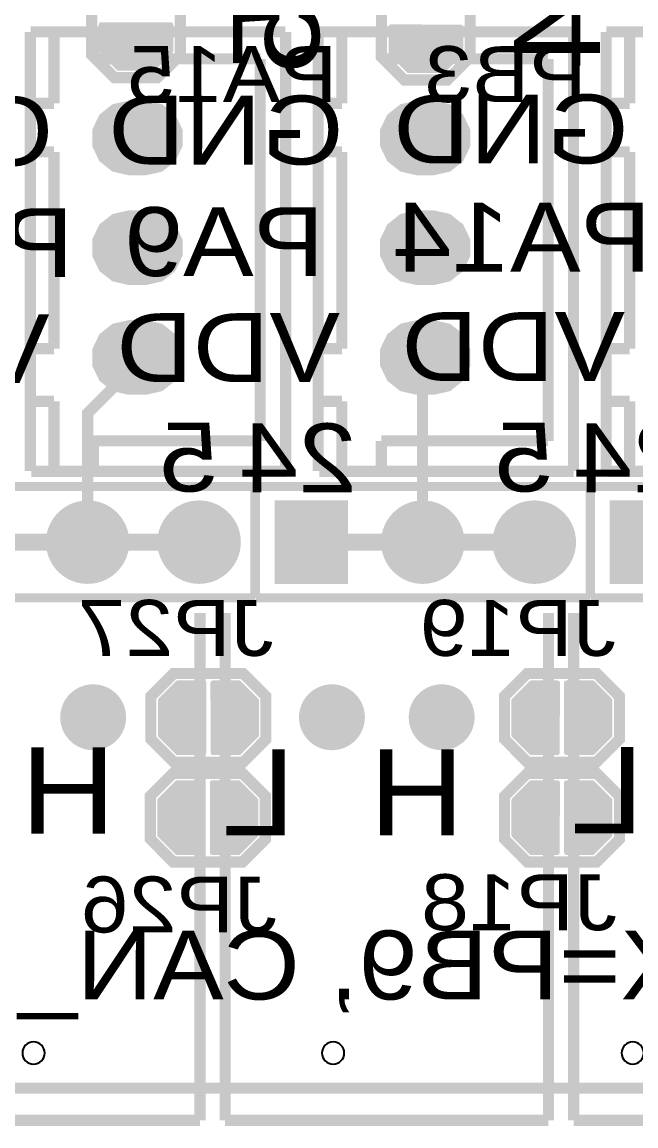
# Model space of a CAD drawing. Header units: millimetres. Extents: x -1 to 130, y -79 to 1.
# Drawn here: x 23.62 to 37.6, y -73.58 to -48.45 of the extents above; entities that cross this region are included whole.
import ezdxf
from ezdxf.enums import TextEntityAlignment as Align

# ---------------------------------------------------------------- set-up
doc = ezdxf.new("R2010")
doc.units = ezdxf.units.MM
doc.header["$MEASUREMENT"] = 0
for name, color, linetype, true_color in [('Board-Outline-Layer', 7, 'Continuous', 0xff00ff), ('Bottom-Silkscreen-Layer', 7, 'Continuous', 0x808000), ('Bottom-Solder-Mask-Layer', 7, 'Continuous', 0xff00ff), ('Multi-Layer', 7, 'Continuous', 0xc0c0c0), ('Top-Silkscreen-Layer', 7, 'Continuous', 0xffff00), ('Top-Solder-Mask-Layer', 7, 'Continuous', 0x800080)]:
    doc.layers.add(name, color=color, linetype=linetype, true_color=true_color)
doc.styles.get("Standard").update_dxf_attribs({"font": 'arial.ttf'})

msp = doc.modelspace()

# ---------------------------------------------------------------- hatches: boundary and pattern name
at = {"layer": 'Bottom-Solder-Mask-Layer'}
for points in [[(25.36, -48.499), (25.375, -48.463), (25.411, -48.449), (27.011, -48.452), (27.047, -48.467), (27.062, -48.503), (27.062, -49.103), (27.058, -49.122), (27.047, -49.139), (26.647, -49.539), (26.63, -49.55), (26.611, -49.554), (25.811, -49.554), (25.791, -49.55), (25.775, -49.539), (25.375, -49.139), (25.364, -49.122), (25.36, -49.103)], [(31.964, -48.55), (31.979, -48.514), (32.015, -48.499), (33.615, -48.503), (33.651, -48.518), (33.666, -48.553), (33.666, -49.154), (33.662, -49.173), (33.651, -49.189), (33.251, -49.589), (33.234, -49.6), (33.215, -49.604), (32.415, -49.604), (32.395, -49.6), (32.379, -49.589), (31.979, -49.189), (31.968, -49.173), (31.964, -49.154)], [(26.041, -51.934), (25.673, -51.85), (25.377, -51.614), (25.213, -51.273), (25.213, -50.895), (25.377, -50.554), (25.673, -50.318), (26.041, -50.234), (26.441, -50.234), (26.81, -50.318), (27.106, -50.554), (27.27, -50.895), (27.27, -51.273), (27.106, -51.614), (26.81, -51.85), (26.441, -51.934)], [(32.6, -51.934), (32.231, -51.85), (31.935, -51.614), (31.771, -51.273), (31.771, -50.895), (31.935, -50.554), (32.231, -50.318), (32.6, -50.234), (33, -50.234), (33.368, -50.318), (33.664, -50.554), (33.828, -50.895), (33.828, -51.273), (33.664, -51.614), (33.368, -51.85), (33, -51.934)], [(26.041, -54.434), (25.673, -54.35), (25.377, -54.114), (25.213, -53.773), (25.213, -53.395), (25.377, -53.054), (25.673, -52.818), (26.041, -52.734), (26.441, -52.734), (26.81, -52.818), (27.106, -53.054), (27.27, -53.395), (27.27, -53.773), (27.106, -54.114), (26.81, -54.35), (26.441, -54.434)], [(32.6, -54.434), (32.231, -54.35), (31.935, -54.114), (31.771, -53.773), (31.771, -53.395), (31.935, -53.054), (32.231, -52.818), (32.6, -52.734), (33, -52.734), (33.368, -52.818), (33.664, -53.054), (33.828, -53.395), (33.828, -53.773), (33.664, -54.114), (33.368, -54.35), (33, -54.434)], [(26.041, -56.934), (25.673, -56.85), (25.377, -56.614), (25.213, -56.273), (25.213, -55.895), (25.377, -55.554), (25.673, -55.318), (26.041, -55.234), (26.441, -55.234), (26.81, -55.318), (27.106, -55.554), (27.27, -55.895), (27.27, -56.273), (27.106, -56.614), (26.81, -56.85), (26.441, -56.934)], [(32.6, -56.934), (32.231, -56.85), (31.935, -56.614), (31.771, -56.273), (31.771, -55.895), (31.935, -55.554), (32.231, -55.318), (32.6, -55.234), (33, -55.234), (33.368, -55.318), (33.664, -55.554), (33.828, -55.895), (33.828, -56.273), (33.664, -56.614), (33.368, -56.85), (33, -56.934)], [(24.158, -60.29, 1), (26.059, -60.29, 1)], [(26.698, -60.29, 1), (28.599, -60.29, 1)], [(29.366, -61.241), (29.366, -59.339), (31.042, -59.339), (31.042, -61.241)], [(31.793, -60.29, 1), (33.695, -60.29, 1)], [(34.333, -60.29, 1), (36.235, -60.29, 1)], [(37.001, -61.241), (37.001, -59.339), (38.677, -59.339), (38.677, -61.241)], [(24.484, -64.278, 1), (25.985, -64.278, 1)], [(27.764, -63.439), (27.8, -63.454), (27.814, -63.49), (27.811, -65.09), (27.796, -65.126), (27.76, -65.141), (27.16, -65.141), (27.141, -65.137), (27.124, -65.126), (26.724, -64.726), (26.713, -64.709), (26.709, -64.69), (26.709, -63.89), (26.713, -63.87), (26.724, -63.854), (27.124, -63.454), (27.141, -63.443), (27.16, -63.439)], [(28.597, -65.126), (28.581, -65.137), (28.561, -65.141), (27.961, -65.141), (27.925, -65.126), (27.91, -65.09), (27.907, -63.49), (27.922, -63.454), (27.958, -63.439), (28.561, -63.439), (28.581, -63.443), (28.597, -63.454), (28.997, -63.854), (29.008, -63.87), (29.012, -63.89), (29.012, -64.69), (29.008, -64.709), (28.997, -64.726)], [(29.924, -64.278, 1), (31.425, -64.278, 1)], [(32.424, -64.278, 1), (33.925, -64.278, 1)], [(35.817, -63.439), (35.853, -63.454), (35.868, -63.49), (35.864, -65.09), (35.85, -65.126), (35.814, -65.141), (35.214, -65.141), (35.194, -65.137), (35.178, -65.126), (34.778, -64.726), (34.767, -64.709), (34.763, -64.69), (34.763, -63.89), (34.767, -63.87), (34.778, -63.854), (35.178, -63.454), (35.194, -63.443), (35.214, -63.439)], [(36.65, -65.126), (36.634, -65.137), (36.615, -65.141), (36.015, -65.141), (35.979, -65.126), (35.964, -65.09), (35.96, -63.49), (35.975, -63.454), (36.011, -63.439), (36.615, -63.439), (36.634, -63.443), (36.65, -63.454), (37.05, -63.854), (37.061, -63.87), (37.065, -63.89), (37.065, -64.69), (37.061, -64.709), (37.05, -64.726)], [(27.749, -65.713), (27.785, -65.728), (27.8, -65.764), (27.797, -67.364), (27.782, -67.4), (27.746, -67.415), (27.146, -67.415), (27.127, -67.411), (27.11, -67.4), (26.71, -67), (26.699, -66.983), (26.695, -66.964), (26.695, -66.164), (26.699, -66.144), (26.71, -66.128), (27.11, -65.728), (27.127, -65.717), (27.146, -65.713)], [(28.583, -67.4), (28.566, -67.411), (28.547, -67.415), (27.947, -67.415), (27.911, -67.4), (27.896, -67.364), (27.893, -65.764), (27.908, -65.728), (27.944, -65.713), (28.547, -65.713), (28.566, -65.717), (28.583, -65.728), (28.983, -66.128), (28.994, -66.144), (28.998, -66.164), (28.998, -66.964), (28.994, -66.983), (28.983, -67)], [(35.817, -65.713), (35.853, -65.728), (35.868, -65.764), (35.864, -67.364), (35.85, -67.4), (35.814, -67.415), (35.214, -67.415), (35.194, -67.411), (35.178, -67.4), (34.778, -67), (34.767, -66.983), (34.763, -66.964), (34.763, -66.164), (34.767, -66.144), (34.778, -66.128), (35.178, -65.728), (35.194, -65.717), (35.214, -65.713)], [(36.65, -67.4), (36.634, -67.411), (36.615, -67.415), (36.015, -67.415), (35.979, -67.4), (35.964, -67.364), (35.96, -65.764), (35.975, -65.728), (36.011, -65.713), (36.615, -65.713), (36.634, -65.717), (36.65, -65.728), (37.05, -66.128), (37.061, -66.144), (37.065, -66.164), (37.065, -66.964), (37.061, -66.983), (37.05, -67)]]:
    msp.add_hatch(color=256, dxfattribs=at).paths.add_polyline_path(points)
at = {"layer": 'Multi-Layer'}
for points in [[(26.041, -51.884), (25.694, -51.805), (25.416, -51.583), (25.261, -51.262), (25.261, -50.906), (25.416, -50.586), (25.694, -50.364), (26.041, -50.284), (26.441, -50.284), (26.788, -50.364), (27.067, -50.586), (27.221, -50.906), (27.221, -51.262), (27.067, -51.583), (26.788, -51.805), (26.441, -51.884)], [(26.041, -51.884), (25.694, -51.805), (25.416, -51.583), (25.261, -51.262), (25.261, -50.906), (25.416, -50.586), (25.694, -50.364), (26.041, -50.284), (26.441, -50.284), (26.788, -50.364), (27.067, -50.586), (27.221, -50.906), (27.221, -51.262), (27.067, -51.583), (26.788, -51.805), (26.441, -51.884)], [(26.041, -51.884), (25.694, -51.805), (25.416, -51.583), (25.261, -51.262), (25.261, -50.906), (25.416, -50.586), (25.694, -50.364), (26.041, -50.284), (26.441, -50.284), (26.788, -50.364), (27.067, -50.586), (27.221, -50.906), (27.221, -51.262), (27.067, -51.583), (26.788, -51.805), (26.441, -51.884)], [(32.6, -51.884), (32.253, -51.805), (31.974, -51.583), (31.82, -51.262), (31.82, -50.906), (31.974, -50.586), (32.253, -50.364), (32.6, -50.284), (33, -50.284), (33.347, -50.364), (33.625, -50.586), (33.78, -50.906), (33.78, -51.262), (33.625, -51.583), (33.347, -51.805), (33, -51.884)], [(32.6, -51.884), (32.253, -51.805), (31.974, -51.583), (31.82, -51.262), (31.82, -50.906), (31.974, -50.586), (32.253, -50.364), (32.6, -50.284), (33, -50.284), (33.347, -50.364), (33.625, -50.586), (33.78, -50.906), (33.78, -51.262), (33.625, -51.583), (33.347, -51.805), (33, -51.884)], [(32.6, -51.884), (32.253, -51.805), (31.974, -51.583), (31.82, -51.262), (31.82, -50.906), (31.974, -50.586), (32.253, -50.364), (32.6, -50.284), (33, -50.284), (33.347, -50.364), (33.625, -50.586), (33.78, -50.906), (33.78, -51.262), (33.625, -51.583), (33.347, -51.805), (33, -51.884)], [(26.041, -54.384), (25.694, -54.305), (25.416, -54.083), (25.261, -53.762), (25.261, -53.406), (25.416, -53.085), (25.694, -52.863), (26.041, -52.784), (26.441, -52.784), (26.788, -52.863), (27.067, -53.085), (27.221, -53.406), (27.221, -53.762), (27.067, -54.083), (26.788, -54.305), (26.441, -54.384)], [(26.041, -54.384), (25.694, -54.305), (25.416, -54.083), (25.261, -53.762), (25.261, -53.406), (25.416, -53.085), (25.694, -52.863), (26.041, -52.784), (26.441, -52.784), (26.788, -52.863), (27.067, -53.085), (27.221, -53.406), (27.221, -53.762), (27.067, -54.083), (26.788, -54.305), (26.441, -54.384)], [(26.041, -54.384), (25.694, -54.305), (25.416, -54.083), (25.261, -53.762), (25.261, -53.406), (25.416, -53.085), (25.694, -52.863), (26.041, -52.784), (26.441, -52.784), (26.788, -52.863), (27.067, -53.085), (27.221, -53.406), (27.221, -53.762), (27.067, -54.083), (26.788, -54.305), (26.441, -54.384)], [(32.6, -54.384), (32.253, -54.305), (31.974, -54.083), (31.82, -53.762), (31.82, -53.406), (31.974, -53.085), (32.253, -52.863), (32.6, -52.784), (33, -52.784), (33.347, -52.863), (33.625, -53.085), (33.78, -53.406), (33.78, -53.762), (33.625, -54.083), (33.347, -54.305), (33, -54.384)], [(32.6, -54.384), (32.253, -54.305), (31.974, -54.083), (31.82, -53.762), (31.82, -53.406), (31.974, -53.085), (32.253, -52.863), (32.6, -52.784), (33, -52.784), (33.347, -52.863), (33.625, -53.085), (33.78, -53.406), (33.78, -53.762), (33.625, -54.083), (33.347, -54.305), (33, -54.384)], [(32.6, -54.384), (32.253, -54.305), (31.974, -54.083), (31.82, -53.762), (31.82, -53.406), (31.974, -53.085), (32.253, -52.863), (32.6, -52.784), (33, -52.784), (33.347, -52.863), (33.625, -53.085), (33.78, -53.406), (33.78, -53.762), (33.625, -54.083), (33.347, -54.305), (33, -54.384)], [(26.041, -56.884), (25.694, -56.805), (25.416, -56.583), (25.261, -56.262), (25.261, -55.906), (25.416, -55.586), (25.694, -55.364), (26.041, -55.284), (26.441, -55.284), (26.788, -55.364), (27.067, -55.586), (27.221, -55.906), (27.221, -56.262), (27.067, -56.583), (26.788, -56.805), (26.441, -56.884)], [(26.041, -56.884), (25.694, -56.805), (25.416, -56.583), (25.261, -56.262), (25.261, -55.906), (25.416, -55.586), (25.694, -55.364), (26.041, -55.284), (26.441, -55.284), (26.788, -55.364), (27.067, -55.586), (27.221, -55.906), (27.221, -56.262), (27.067, -56.583), (26.788, -56.805), (26.441, -56.884)], [(26.041, -56.884), (25.694, -56.805), (25.416, -56.583), (25.261, -56.262), (25.261, -55.906), (25.416, -55.586), (25.694, -55.364), (26.041, -55.284), (26.441, -55.284), (26.788, -55.364), (27.067, -55.586), (27.221, -55.906), (27.221, -56.262), (27.067, -56.583), (26.788, -56.805), (26.441, -56.884)], [(32.6, -56.884), (32.253, -56.805), (31.974, -56.583), (31.82, -56.262), (31.82, -55.906), (31.974, -55.586), (32.253, -55.364), (32.6, -55.284), (33, -55.284), (33.347, -55.364), (33.625, -55.586), (33.78, -55.906), (33.78, -56.262), (33.625, -56.583), (33.347, -56.805), (33, -56.884)], [(32.6, -56.884), (32.253, -56.805), (31.974, -56.583), (31.82, -56.262), (31.82, -55.906), (31.974, -55.586), (32.253, -55.364), (32.6, -55.284), (33, -55.284), (33.347, -55.364), (33.625, -55.586), (33.78, -55.906), (33.78, -56.262), (33.625, -56.583), (33.347, -56.805), (33, -56.884)], [(32.6, -56.884), (32.253, -56.805), (31.974, -56.583), (31.82, -56.262), (31.82, -55.906), (31.974, -55.586), (32.253, -55.364), (32.6, -55.284), (33, -55.284), (33.347, -55.364), (33.625, -55.586), (33.78, -55.906), (33.78, -56.262), (33.625, -56.583), (33.347, -56.805), (33, -56.884)], [(24.208, -60.29, 1), (26.008, -60.29, 1)], [(24.208, -60.29, 1), (26.008, -60.29, 1)], [(24.208, -60.29, 1), (26.008, -60.29, 1)], [(26.748, -60.29, 1), (28.548, -60.29, 1)], [(26.748, -60.29, 1), (28.548, -60.29, 1)], [(26.748, -60.29, 1), (28.548, -60.29, 1)], [(29.416, -61.19), (29.416, -59.39), (30.991, -59.39), (30.991, -61.19)], [(29.416, -61.19), (29.416, -59.39), (30.991, -59.39), (30.991, -61.19)], [(29.416, -61.19), (29.416, -59.39), (30.991, -59.39), (30.991, -61.19)], [(31.844, -60.29, 1), (33.644, -60.29, 1)], [(31.844, -60.29, 1), (33.644, -60.29, 1)], [(31.844, -60.29, 1), (33.644, -60.29, 1)], [(34.384, -60.29, 1), (36.184, -60.29, 1)], [(34.384, -60.29, 1), (36.184, -60.29, 1)], [(34.384, -60.29, 1), (36.184, -60.29, 1)], [(37.052, -61.19), (37.052, -59.39), (38.626, -59.39), (38.626, -61.19)], [(37.052, -61.19), (37.052, -59.39), (38.626, -59.39), (38.626, -61.19)], [(37.052, -61.19), (37.052, -59.39), (38.626, -59.39), (38.626, -61.19)], [(24.535, -64.278, 1), (25.935, -64.278, 1)], [(24.535, -64.278, 1), (25.935, -64.278, 1)], [(24.535, -64.278, 1), (25.935, -64.278, 1)], [(29.974, -64.278, 1), (31.374, -64.278, 1)], [(29.974, -64.278, 1), (31.374, -64.278, 1)], [(29.974, -64.278, 1), (31.374, -64.278, 1)], [(32.475, -64.278, 1), (33.875, -64.278, 1)], [(32.475, -64.278, 1), (33.875, -64.278, 1)], [(32.475, -64.278, 1), (33.875, -64.278, 1)]]:
    msp.add_hatch(color=256, dxfattribs=at).paths.add_polyline_path(points)
at = {"layer": 'Top-Solder-Mask-Layer'}
for points in [[(26.041, -51.934), (25.673, -51.85), (25.377, -51.614), (25.213, -51.273), (25.213, -50.895), (25.377, -50.554), (25.673, -50.318), (26.041, -50.234), (26.441, -50.234), (26.81, -50.318), (27.106, -50.554), (27.27, -50.895), (27.27, -51.273), (27.106, -51.614), (26.81, -51.85), (26.441, -51.934)], [(32.6, -51.934), (32.231, -51.85), (31.935, -51.614), (31.771, -51.273), (31.771, -50.895), (31.935, -50.554), (32.231, -50.318), (32.6, -50.234), (33, -50.234), (33.368, -50.318), (33.664, -50.554), (33.828, -50.895), (33.828, -51.273), (33.664, -51.614), (33.368, -51.85), (33, -51.934)], [(26.041, -54.434), (25.673, -54.35), (25.377, -54.114), (25.213, -53.773), (25.213, -53.395), (25.377, -53.054), (25.673, -52.818), (26.041, -52.734), (26.441, -52.734), (26.81, -52.818), (27.106, -53.054), (27.27, -53.395), (27.27, -53.773), (27.106, -54.114), (26.81, -54.35), (26.441, -54.434)], [(32.6, -54.434), (32.231, -54.35), (31.935, -54.114), (31.771, -53.773), (31.771, -53.395), (31.935, -53.054), (32.231, -52.818), (32.6, -52.734), (33, -52.734), (33.368, -52.818), (33.664, -53.054), (33.828, -53.395), (33.828, -53.773), (33.664, -54.114), (33.368, -54.35), (33, -54.434)], [(26.041, -56.934), (25.673, -56.85), (25.377, -56.614), (25.213, -56.273), (25.213, -55.895), (25.377, -55.554), (25.673, -55.318), (26.041, -55.234), (26.441, -55.234), (26.81, -55.318), (27.106, -55.554), (27.27, -55.895), (27.27, -56.273), (27.106, -56.614), (26.81, -56.85), (26.441, -56.934)], [(32.6, -56.934), (32.231, -56.85), (31.935, -56.614), (31.771, -56.273), (31.771, -55.895), (31.935, -55.554), (32.231, -55.318), (32.6, -55.234), (33, -55.234), (33.368, -55.318), (33.664, -55.554), (33.828, -55.895), (33.828, -56.273), (33.664, -56.614), (33.368, -56.85), (33, -56.934)], [(24.158, -60.29, 1), (26.059, -60.29, 1)], [(26.698, -60.29, 1), (28.599, -60.29, 1)], [(29.366, -61.241), (29.366, -59.339), (31.042, -59.339), (31.042, -61.241)], [(31.793, -60.29, 1), (33.695, -60.29, 1)], [(34.333, -60.29, 1), (36.235, -60.29, 1)], [(37.001, -61.241), (37.001, -59.339), (38.677, -59.339), (38.677, -61.241)], [(24.484, -64.278, 1), (25.985, -64.278, 1)], [(29.924, -64.278, 1), (31.425, -64.278, 1)], [(32.424, -64.278, 1), (33.925, -64.278, 1)]]:
    msp.add_hatch(color=256, dxfattribs=at).paths.add_polyline_path(points)

# ---------------------------------------------------------------- linework, layer by layer
at = {"layer": 'Board-Outline-Layer', "const_width": 0.254}
msp.add_lwpolyline([(129.998, 0.002), (0.002, 0.002), (0, 0), (0.079, -64.978), (7.809, -72.725), (122.275, -72.725), (130, -65), (130, 0)], close=True, dxfattribs=at)
at = {"layer": 'Bottom-Silkscreen-Layer', "const_width": 0.254}
for points in [[(26.697, -49.713), (25.721, -49.713), (25.201, -49.193), (25.201, -47.613), (25.721, -47.093), (26.701, -47.093), (27.221, -47.613), (27.221, -49.193)], [(26.697, -49.713), (25.721, -49.713), (25.201, -49.193), (25.201, -47.613), (25.721, -47.093), (26.701, -47.093), (27.221, -47.613), (27.221, -49.193)], [(33.301, -49.764), (32.325, -49.764), (31.805, -49.244), (31.805, -47.663), (32.325, -47.143), (33.305, -47.143), (33.825, -47.663), (33.825, -49.244)], [(33.301, -49.764), (32.325, -49.764), (31.805, -49.244), (31.805, -47.663), (32.325, -47.143), (33.305, -47.143), (33.825, -47.663), (33.825, -49.244)], [(26.55, -64.776), (26.55, -63.8), (27.07, -63.28), (28.65, -63.28), (29.17, -63.8), (29.17, -64.78), (28.65, -65.3), (27.07, -65.3)], [(26.55, -64.776), (26.55, -63.8), (27.07, -63.28), (28.65, -63.28), (29.17, -63.8), (29.17, -64.78), (28.65, -65.3), (27.07, -65.3)], [(34.604, -64.776), (34.604, -63.8), (35.124, -63.28), (36.704, -63.28), (37.224, -63.8), (37.224, -64.78), (36.704, -65.3), (35.124, -65.3)], [(34.604, -64.776), (34.604, -63.8), (35.124, -63.28), (36.704, -63.28), (37.224, -63.8), (37.224, -64.78), (36.704, -65.3), (35.124, -65.3)], [(26.536, -67.05), (26.536, -66.074), (27.056, -65.554), (28.636, -65.554), (29.156, -66.074), (29.156, -67.054), (28.636, -67.574), (27.056, -67.574)], [(26.536, -67.05), (26.536, -66.074), (27.056, -65.554), (28.636, -65.554), (29.156, -66.074), (29.156, -67.054), (28.636, -67.574), (27.056, -67.574)], [(34.604, -67.05), (34.604, -66.074), (35.124, -65.554), (36.704, -65.554), (37.224, -66.074), (37.224, -67.054), (36.704, -67.574), (35.124, -67.574)], [(34.604, -67.05), (34.604, -66.074), (35.124, -65.554), (36.704, -65.554), (37.224, -66.074), (37.224, -67.054), (36.704, -67.574), (35.124, -67.574)]]:
    msp.add_lwpolyline(points, close=True, dxfattribs=at)
at = {"layer": 'Bottom-Silkscreen-Layer'}
for points, const_width in [([(26.363, -56.099), (25.108, -57.354), (25.108, -60.249)], 0.254), ([(32.739, -56.048), (32.739, -60.214), (32.764, -60.239)], 0.254), ([(22.534, -60.29), (27.778, -60.29), (27.88, -60.188)], 0.381), ([(30.17, -60.29), (35.414, -60.29), (35.515, -60.188)], 0.381)]:
    msp.add_lwpolyline(points, dxfattribs=dict(at, const_width=const_width))
at = {"layer": 'Multi-Layer'}
for points in [[(23.622, -71.925, 1), (24.13, -71.925, 1)], [(30.447, -71.925, 1), (30.955, -71.925, 1)], [(37.272, -71.925, 1), (37.78, -71.925, 1)]]:
    msp.add_lwpolyline(points, format="xyb", close=True, dxfattribs=at)
at = {"layer": 'Top-Silkscreen-Layer'}
for points, const_width in [([(23.803, -48.669), (23.803, -58.669)], 0.254), ([(23.803, -48.669), (23.803, -58.669)], 0.254), ([(29.609, -48.667), (23.809, -48.667)], 0.254), ([(29.609, -48.667), (23.809, -48.667)], 0.254), ([(24.341, -50.296), (24.341, -48.667)], 0.254), ([(24.341, -50.296), (24.341, -48.667)], 0.254), ([(25.237, -48.667), (25.237, -49.283)], 0.254), ([(25.237, -48.667), (25.237, -49.283)], 0.254), ([(29.62, -48.669), (29.62, -58.669)], 0.254), ([(29.62, -48.669), (29.62, -58.669)], 0.254), ([(30.361, -48.669), (30.361, -58.669)], 0.254), ([(30.361, -48.669), (30.361, -58.669)], 0.254), ([(36.168, -48.667), (30.368, -48.667)], 0.254), ([(36.168, -48.667), (30.368, -48.667)], 0.254), ([(30.9, -50.296), (30.9, -48.667)], 0.254), ([(30.9, -50.296), (30.9, -48.667)], 0.254), ([(31.795, -48.667), (31.795, -49.283)], 0.254), ([(31.795, -48.667), (31.795, -49.283)], 0.254), ([(36.178, -48.669), (36.178, -58.669)], 0.254), ([(36.178, -48.669), (36.178, -58.669)], 0.254), ([(36.92, -48.669), (36.92, -58.669)], 0.254), ([(36.92, -48.669), (36.92, -58.669)], 0.254), ([(42.726, -48.667), (36.926, -48.667)], 0.254), ([(42.726, -48.667), (36.926, -48.667)], 0.254), ([(37.458, -50.296), (37.458, -48.667)], 0.254), ([(37.458, -50.296), (37.458, -48.667)], 0.254), ([(25.237, -49.283), (29.041, -49.283)], 0.254), ([(25.237, -49.283), (29.041, -49.283)], 0.254), ([(29.041, -49.283), (29.041, -57.983)], 0.254), ([(29.041, -49.283), (29.041, -57.983)], 0.254), ([(31.795, -49.283), (35.6, -49.283)], 0.254), ([(31.795, -49.283), (35.6, -49.283)], 0.254), ([(35.6, -49.283), (35.6, -57.983)], 0.254), ([(35.6, -49.283), (35.6, -57.983)], 0.254), ([(23.803, -50.296), (24.341, -50.296)], 0.254), ([(23.803, -50.296), (24.341, -50.296)], 0.254), ([(30.361, -50.296), (30.9, -50.296)], 0.254), ([(30.361, -50.296), (30.9, -50.296)], 0.254), ([(36.92, -50.296), (37.458, -50.296)], 0.254), ([(36.92, -50.296), (37.458, -50.296)], 0.254), ([(23.803, -51.401), (24.341, -51.401)], 0.254), ([(23.803, -51.401), (24.341, -51.401)], 0.254), ([(24.341, -51.401), (24.341, -55.883)], 0.254), ([(24.341, -51.401), (24.341, -55.883)], 0.254), ([(30.361, -51.401), (30.9, -51.401)], 0.254), ([(30.361, -51.401), (30.9, -51.401)], 0.254), ([(30.9, -51.401), (30.9, -55.883)], 0.254), ([(30.9, -51.401), (30.9, -55.883)], 0.254), ([(36.92, -51.401), (37.458, -51.401)], 0.254), ([(36.92, -51.401), (37.458, -51.401)], 0.254), ([(37.458, -51.401), (37.458, -55.883)], 0.254), ([(37.458, -51.401), (37.458, -55.883)], 0.254), ([(24.341, -55.883), (23.803, -55.883)], 0.254), ([(24.341, -55.883), (23.803, -55.883)], 0.254), ([(30.9, -55.883), (30.361, -55.883)], 0.254), ([(30.9, -55.883), (30.361, -55.883)], 0.254), ([(37.458, -55.883), (36.92, -55.883)], 0.254), ([(37.458, -55.883), (36.92, -55.883)], 0.254), ([(23.803, -57.083), (24.341, -57.083)], 0.254), ([(23.803, -57.083), (24.341, -57.083)], 0.254), ([(24.341, -57.083), (24.341, -57.447)], 0.254), ([(24.341, -57.083), (24.341, -57.447)], 0.254), ([(30.361, -57.083), (30.9, -57.083)], 0.254), ([(30.361, -57.083), (30.9, -57.083)], 0.254), ([(30.9, -57.083), (30.9, -57.447)], 0.254), ([(30.9, -57.083), (30.9, -57.447)], 0.254), ([(36.92, -57.083), (37.458, -57.083)], 0.254), ([(36.92, -57.083), (37.458, -57.083)], 0.254), ([(37.458, -57.083), (37.458, -57.447)], 0.254), ([(37.458, -57.083), (37.458, -57.447)], 0.254), ([(24.341, -57.447), (24.341, -58.677)], 0.254), ([(24.341, -57.447), (24.341, -58.677)], 0.254), ([(30.9, -57.447), (30.9, -58.677)], 0.254), ([(30.9, -57.447), (30.9, -58.677)], 0.254), ([(37.458, -57.447), (37.458, -58.677)], 0.254), ([(37.458, -57.447), (37.458, -58.677)], 0.254), ([(29.041, -57.983), (25.241, -57.983)], 0.254), ([(25.241, -57.983), (25.241, -58.677)], 0.254), ([(29.041, -57.983), (25.241, -57.983)], 0.254), ([(25.241, -57.983), (25.241, -58.677)], 0.254), ([(35.6, -57.983), (31.8, -57.983)], 0.254), ([(31.8, -57.983), (31.8, -58.677)], 0.254), ([(35.6, -57.983), (31.8, -57.983)], 0.254), ([(31.8, -57.983), (31.8, -58.677)], 0.254), ([(29.62, -58.677), (23.828, -58.677)], 0.254), ([(29.62, -58.677), (23.828, -58.677)], 0.254), ([(36.178, -58.677), (30.387, -58.677)], 0.254), ([(36.178, -58.677), (30.387, -58.677)], 0.254), ([(42.736, -58.677), (36.945, -58.677)], 0.254), ([(42.736, -58.677), (36.945, -58.677)], 0.254), ([(28.918, -59.02), (23.203, -59.02)], 0.203), ([(28.918, -59.02), (23.203, -59.02)], 0.203), ([(28.918, -61.56), (28.918, -59.02)], 0.203), ([(28.918, -61.56), (28.918, -59.02)], 0.203), ([(30.839, -59.02), (28.934, -59.02)], 0.203), ([(28.934, -59.02), (28.934, -61.56)], 0.203), ([(30.839, -59.02), (28.934, -59.02)], 0.203), ([(28.934, -59.02), (28.934, -61.56)], 0.203), ([(36.554, -59.02), (30.839, -59.02)], 0.203), ([(36.554, -59.02), (30.839, -59.02)], 0.203), ([(36.554, -61.56), (36.554, -59.02)], 0.203), ([(36.554, -61.56), (36.554, -59.02)], 0.203), ([(38.474, -59.02), (36.569, -59.02)], 0.203), ([(36.569, -59.02), (36.569, -61.56)], 0.203), ([(38.474, -59.02), (36.569, -59.02)], 0.203), ([(36.569, -59.02), (36.569, -61.56)], 0.203), ([(21.298, -61.56), (28.918, -61.56)], 0.203), ([(21.298, -61.56), (28.918, -61.56)], 0.203), ([(28.934, -61.56), (36.554, -61.56)], 0.203), ([(28.934, -61.56), (36.554, -61.56)], 0.203), ([(36.569, -61.56), (44.189, -61.56)], 0.203), ([(36.569, -61.56), (44.189, -61.56)], 0.203), ([(27.667, -73.458), (27.667, -61.901)], 0.254), ([(27.667, -73.458), (27.667, -61.901)], 0.254), ([(28.241, -61.901), (28.241, -73.458)], 0.254), ([(28.241, -61.901), (28.241, -73.458)], 0.254), ([(35.607, -73.458), (35.607, -61.901)], 0.254), ([(35.607, -73.458), (35.607, -61.901)], 0.254), ([(36.182, -61.901), (36.182, -73.458)], 0.254), ([(36.182, -61.901), (36.182, -73.458)], 0.254), ([(20.301, -73.458), (27.667, -73.458)], 0.254), ([(20.301, -73.458), (27.667, -73.458)], 0.254), ([(28.241, -73.458), (35.607, -73.458)], 0.254), ([(28.241, -73.458), (35.607, -73.458)], 0.254), ([(36.182, -73.458), (43.548, -73.458)], 0.254), ([(36.182, -73.458), (43.548, -73.458)], 0.254)]:
    msp.add_lwpolyline(points, dxfattribs=dict(at, const_width=const_width))

# ---------------------------------------------------------------- texts
at = {"layer": 'Bottom-Silkscreen-Layer', "text_generation_flag": 2, "width": 1.1}
for s, p in [('IO4', (35.8, -47.1)), ('IO5', (29.4, -47.2))]:
    msp.add_text(s, height=1.96, rotation=90, dxfattribs=at).set_placement(p, align=Align.MIDDLE_CENTER)
for s, height, p in [('PA15', 1.274, (30.799, -50.65)), ('PB3', 1.274, (36.479, -50.65)), ('GND', 1.568, (24.325, -52.185)), ('GND', 1.568, (30.939, -52.16)), ('GND', 1.568, (37.433, -52.135)), ('PB15', 1.568, (24.791, -54.725)), ('PA9', 1.568, (30.498, -54.7)), ('PA14', 1.568, (37.947, -54.599)), ('VDD', 1.568, (37.351, -57.088)), ('VDD', 1.568, (24.243, -57.138)), ('VDD', 1.568, (30.857, -57.113)), ('5', 1.568, (28.08, -59.606)), ('24', 1.568, (31.245, -59.626)), ('5', 1.568, (35.716, -59.606)), ('24', 1.568, (38.855, -59.626)), ('H  L', 1.96, (25.755, -67.514)), ('H  L', 1.96, (33.695, -67.557)), ('H  L', 1.96, (41.635, -67.506)), ('( CAN_TX=PB9, CAN_RX=PB8 )', 1.568, (48.225, -71.175))]:
    msp.add_text(s, height=height, dxfattribs=at).set_placement(p, align=Align.BOTTOM_LEFT)
for s, p in [('JP27', (29.344, -63.262)), ('JP19', (37.142, -63.262)), ('JP18', (37.167, -69.51)), ('JP26', (29.42, -69.561))]:
    msp.add_text(s, height=1.274, rotation=360, dxfattribs=at).set_placement(p, align=Align.BOTTOM_LEFT)

doc.saveas('drawing.dxf')
